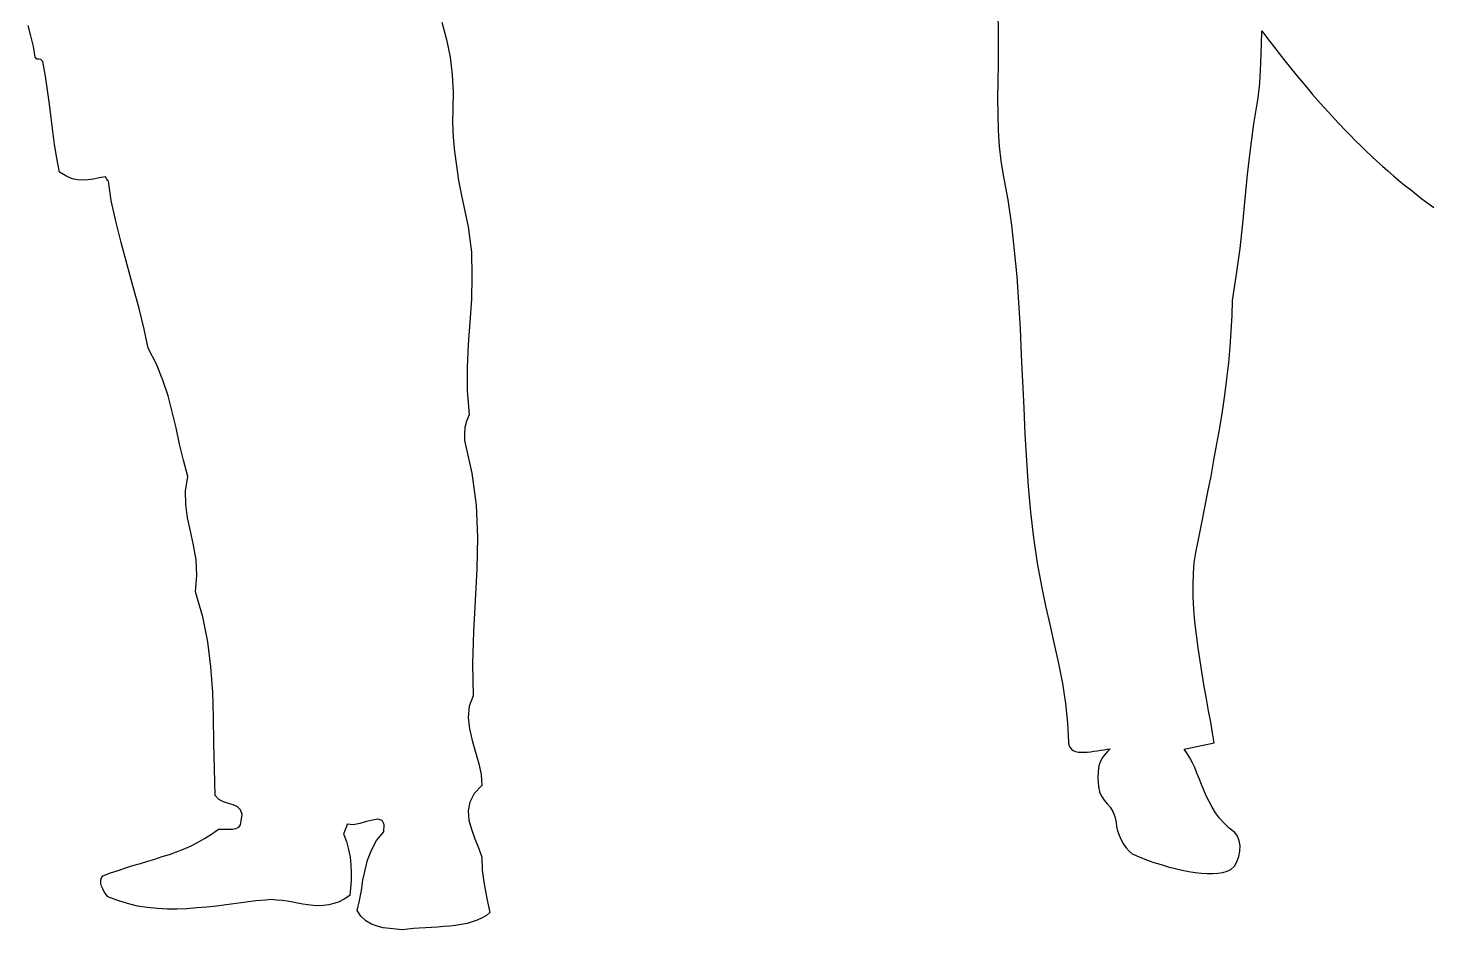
# Model space of a CAD drawing. Extents: x -3257 to 6743, y 13293 to 23293.
# Drawn here: x 3839 to 5344, y 15260 to 16225 of the extents above; entities that cross this region are included whole.
import ezdxf

# ---------------------------------------------------------------- set-up
doc = ezdxf.new("R2010")
doc.units = 0
doc.header["$LTSCALE"] = 1270
doc.header["$MEASUREMENT"] = 0
doc.layers.get('0').update_dxf_attribs({"linetype": 'CONTINUOUS'})

msp = doc.modelspace()

# ---------------------------------------------------------------- linework, layer by layer
at = {"linetype": 'Continuous'}
for p, q in [((4877, 16240.1), (4877.3, 16222.3)), ((3841.8, 16217.1), (3838.8, 16228.2)), ((4281.7, 16231.5), (4286.9, 16212.9)), ((3844.4, 16205.7), (3841.8, 16217.1)), ((4286.9, 16212.9), (4290.5, 16194.3)), ((4877.3, 16222.3), (4877.3, 16204.5)), ((5159.3, 16208.5), (5159.5, 16222.3)), ((5159.5, 16222.3), (5165.7, 16214)), ((5165.7, 16214), (5172, 16205.9)), ((3846.3, 16194.3), (3844.4, 16205.7)), ((4877.3, 16204.5), (4877.2, 16186.3)), ((5158.7, 16187.7), (5159.3, 16208.5)), ((5172, 16205.9), (5178.2, 16198)), ((5178.2, 16198), (5184.3, 16190.3)), ((3848, 16192), (3846.3, 16194.3)), ((3850.2, 16192), (3848, 16192)), ((3852.5, 16191.7), (3850.2, 16192)), ((3854.5, 16189.4), (3852.5, 16191.7)), ((3857.4, 16173.7), (3854.5, 16189.4)), ((4290.5, 16194.3), (4292.8, 16175.3)), ((4877.2, 16186.3), (4877, 16168.3)), ((5157.6, 16166.4), (5158.7, 16187.7)), ((5184.3, 16190.3), (5190.3, 16182.8)), ((5190.3, 16182.8), (5196.4, 16175.4)), ((3859.7, 16158.7), (3857.4, 16173.7)), ((4292.8, 16175.3), (4293.8, 16157.1)), ((4877, 16168.3), (4876.8, 16150.4)), ((5155.6, 16150.8), (5157.6, 16166.4)), ((5196.4, 16175.4), (5202.3, 16168.3)), ((5202.3, 16168.3), (5208.1, 16161.3)), ((3861.7, 16144), (3859.7, 16158.7)), ((4293.8, 16157.1), (4293.5, 16138.8)), ((4876.8, 16150.4), (4877, 16132.8)), ((5151, 16122.7), (5155.6, 16150.8)), ((5208.1, 16161.3), (5214, 16154.3)), ((5214, 16154.3), (5219.7, 16147.7)), ((3863.6, 16129.3), (3861.7, 16144)), ((4293.5, 16138.8), (4293.1, 16123.8)), ((5219.7, 16147.7), (5225.6, 16141.1)), ((5225.6, 16141.1), (5231.3, 16134.8)), ((5231.3, 16134.8), (5237, 16128.6)), ((3865.3, 16115), (3863.6, 16129.3)), ((4293.1, 16123.8), (4293.8, 16108.4)), ((4877, 16132.8), (4877.5, 16115.7)), ((5147.4, 16095.4), (5151, 16122.7)), ((5237, 16128.6), (5242.7, 16122.3)), ((5242.7, 16122.3), (5248.4, 16116.5)), ((3867.2, 16100.6), (3865.3, 16115)), ((4293.8, 16108.4), (4295.4, 16093.1)), ((4877.5, 16115.7), (4878.5, 16099)), ((5248.4, 16116.5), (5254.1, 16110.6)), ((5254.1, 16110.6), (5259.8, 16104.7)), ((5259.8, 16104.7), (5265.6, 16099.2)), ((3869.5, 16086.2), (3867.2, 16100.6)), ((4295.4, 16093.1), (4297.4, 16077.8)), ((4878.5, 16099), (4880.1, 16083.1)), ((5144.4, 16068.7), (5147.4, 16095.4)), ((5265.6, 16099.2), (5271.3, 16093.7)), ((5271.3, 16093.7), (5277, 16088.2)), ((3872.4, 16071.2), (3869.5, 16086.2)), ((4297.4, 16077.8), (4299.7, 16062.1)), ((4880.1, 16083.1), (4882.7, 16067.8)), ((5277, 16088.2), (5282.9, 16082.9)), ((5282.9, 16082.9), (5288.8, 16077.5)), ((5288.8, 16077.5), (5294.7, 16072.4)), ((3879.3, 16067), (3872.4, 16071.2)), ((3885.8, 16064), (3879.3, 16067)), ((3891.7, 16062.7), (3885.8, 16064)), ((3897.2, 16062.4), (3891.7, 16062.7)), ((3903.1, 16062.7), (3897.2, 16062.4)), ((3908.7, 16063.7), (3903.1, 16062.7)), ((3914.9, 16065), (3908.7, 16063.7)), ((3921.7, 16066), (3914.9, 16065)), ((3922.4, 16065), (3921.7, 16066)), ((3923, 16063.7), (3922.4, 16065)), ((3923.7, 16062.4), (3923, 16063.7)), ((3925, 16061.4), (3923.7, 16062.4)), ((3927.9, 16040.9), (3925, 16061.4)), ((4299.7, 16062.1), (4302.9, 16046.1)), ((4882.7, 16067.8), (4887.6, 16041.4)), ((5141.8, 16042.5), (5144.4, 16068.7)), ((5294.7, 16072.4), (5300.5, 16067.3)), ((5300.5, 16067.3), (5306.4, 16062.3)), ((5306.4, 16062.3), (5312.5, 16057.2)), ((4302.9, 16046.1), (4306.2, 16029.4)), ((5312.5, 16057.2), (5318.7, 16052.4)), ((5318.7, 16052.4), (5324.8, 16047.4)), ((5324.8, 16047.4), (5331, 16042.6)), ((3932.8, 16018.7), (3927.9, 16040.9)), ((4306.2, 16029.4), (4310.1, 16012.5)), ((4887.6, 16041.4), (4891.5, 16014.4)), ((5139.3, 16016), (5141.8, 16042.5)), ((5331, 16042.6), (5337.4, 16037.9)), ((5337.4, 16037.9), (5343.9, 16033.1)), ((3938.4, 15995.8), (3932.8, 16018.7)), ((4891.5, 16014.4), (4894.6, 15987.2)), ((5136.3, 15989.4), (5139.3, 16016)), ((4310.1, 16012.5), (4313.4, 15985.4)), ((3944.9, 15972), (3938.4, 15995.8)), ((4313.4, 15985.4), (4314, 15959.6)), ((4894.6, 15987.2), (4897.2, 15959.4)), ((5132.7, 15962), (5136.3, 15989.4)), ((3951.4, 15948.5), (3944.9, 15972)), ((4314, 15959.6), (4313.4, 15934.8)), ((4897.2, 15959.4), (4899.2, 15931.5)), ((5128.1, 15933.9), (5132.7, 15962)), ((3957.6, 15925.3), (3951.4, 15948.5)), ((3963.2, 15903.1), (3957.6, 15925.3)), ((4313.4, 15934.8), (4311.7, 15910.6)), ((4899.2, 15931.5), (4900.9, 15903.6)), ((5127.9, 15917.6), (5128.1, 15933.9)), ((4311.7, 15910.6), (4309.8, 15886.8)), ((5127, 15901), (5127.9, 15917.6)), ((3967.4, 15882.6), (3963.2, 15903.1)), ((4900.9, 15903.6), (4902.1, 15875.3)), ((5125.9, 15884.1), (5127, 15901)), ((3976.2, 15865.6), (3967.4, 15882.6)), ((4309.8, 15886.8), (4308.8, 15862.3)), ((5124.2, 15867), (5125.9, 15884.1)), ((3983.1, 15848.6), (3976.2, 15865.6)), ((4902.1, 15875.3), (4903.4, 15847)), ((5122.2, 15849.8), (5124.2, 15867)), ((3988.6, 15831.7), (3983.1, 15848.6)), ((4308.8, 15862.3), (4308.8, 15837.5)), ((5120, 15832.3), (5122.2, 15849.8)), ((4308.8, 15837.5), (4311.1, 15811.4)), ((4903.4, 15847), (4904.7, 15818.9)), ((3993.2, 15814.4), (3988.6, 15831.7)), ((4904.7, 15818.9), (4906, 15790.6)), ((5117.4, 15815.1), (5120, 15832.3)), ((3997.4, 15797.4), (3993.2, 15814.4)), ((4308.2, 15804.6), (4306.5, 15797.7)), ((4311.1, 15811.4), (4308.2, 15804.6)), ((5114.7, 15797.6), (5117.4, 15815.1)), ((4001, 15780.1), (3997.4, 15797.4)), ((4306.5, 15797.7), (4305.9, 15790.5)), ((4305.9, 15790.5), (4305.9, 15784)), ((4906, 15790.6), (4907.7, 15762.5)), ((5111.5, 15780.2), (5114.7, 15797.6)), ((4005.3, 15762.8), (4001, 15780.1)), ((4305.9, 15784), (4314, 15749.1)), ((5108.4, 15762.9), (5111.5, 15780.2)), ((4009.8, 15745.2), (4005.3, 15762.8)), ((4907.7, 15762.5), (4909.5, 15734.6)), ((5105.3, 15745.8), (5108.4, 15762.9)), ((4007.2, 15730.1), (4009.8, 15745.2)), ((4314, 15749.1), (4318.6, 15714.8)), ((5102, 15728.9), (5105.3, 15745.8)), ((4007.6, 15715.5), (4007.2, 15730.1)), ((4909.5, 15734.6), (4912.1, 15707.1)), ((5098.7, 15712.2), (5102, 15728.9)), ((4009.5, 15701.1), (4007.6, 15715.5)), ((4318.6, 15714.8), (4319.9, 15680.5)), ((4012.8, 15686.7), (4009.5, 15701.1)), ((4912.1, 15707.1), (4915.2, 15679.7)), ((5095.4, 15695.7), (5098.7, 15712.2)), ((4016, 15671.7), (4012.8, 15686.7)), ((5092.2, 15679.7), (5095.4, 15695.7)), ((4018.7, 15656.1), (4016, 15671.7)), ((4319.9, 15680.5), (4319.3, 15646.6)), ((4915.2, 15679.7), (4919.2, 15652.7)), ((5089.1, 15663.9), (5092.2, 15679.7)), ((4019.6, 15639.7), (4018.7, 15656.1)), ((4919.2, 15652.7), (4924, 15626.3)), ((5086.4, 15641.7), (5087.3, 15653.2)), ((5087.3, 15653.2), (5089.1, 15663.9)), ((4018, 15621.8), (4019.6, 15639.7)), ((4319.3, 15646.6), (4317.3, 15612.6)), ((5086, 15629.6), (5086.4, 15641.7)), ((4924, 15626.3), (4928, 15607)), ((5086.2, 15616.7), (5086, 15629.6)), ((4025.8, 15595), (4018, 15621.8)), ((4317.3, 15612.6), (4315.7, 15579)), ((5086.9, 15603.5), (5086.2, 15616.7)), ((4031.4, 15568.3), (4025.8, 15595)), ((4928, 15607), (4932.6, 15586.8)), ((5088, 15589.9), (5086.9, 15603.5)), ((4315.7, 15579), (4314.7, 15545.1)), ((4932.6, 15586.8), (4937.4, 15566)), ((5089.7, 15575.9), (5088, 15589.9)), ((4034.6, 15541.5), (4031.4, 15568.3)), ((4937.4, 15566), (4942, 15545.1)), ((5091.5, 15562.1), (5089.7, 15575.9)), ((5093.5, 15548.2), (5091.5, 15562.1)), ((5095.9, 15534.2), (5093.5, 15548.2)), ((4036.6, 15514.7), (4034.6, 15541.5)), ((4314.7, 15545.1), (4315.3, 15510.8)), ((4942, 15545.1), (4946.2, 15523.8)), ((5098.1, 15520.6), (5095.9, 15534.2)), ((4946.2, 15523.8), (4949.5, 15502.6)), ((5100.5, 15507.4), (5098.1, 15520.6)), ((4037.3, 15487.6), (4036.6, 15514.7)), ((4315.3, 15510.8), (4311.1, 15499.4)), ((4949.5, 15502.6), (4951.7, 15481.7)), ((5102.7, 15494.6), (5100.5, 15507.4)), ((4037.6, 15460.2), (4037.3, 15487.6)), ((4311.1, 15499.4), (4310.1, 15487.6)), ((4310.1, 15487.6), (4311.4, 15475.2)), ((5104.9, 15482.4), (5102.7, 15494.6)), ((4311.4, 15475.2), (4314.4, 15462.8)), ((4951.7, 15481.7), (4952.7, 15461.1)), ((5106.9, 15470.9), (5104.9, 15482.4)), ((4038.2, 15432.5), (4037.6, 15460.2)), ((4314.4, 15462.8), (4317.9, 15450.4)), ((4952.7, 15461.1), (4953.2, 15458)), ((4953.2, 15458), (4954.1, 15455.6)), ((5076.6, 15453.4), (5108.6, 15460.2)), ((5108.6, 15460.2), (5106.9, 15470.9)), ((4317.9, 15450.4), (4321.2, 15438)), ((4954.1, 15455.6), (4955.8, 15453.6)), ((4955.8, 15453.6), (4957.8, 15452.1)), ((4957.8, 15452.1), (4960.2, 15451.2)), ((4960.2, 15451.2), (4962.9, 15450.5)), ((4962.9, 15450.5), (4965.9, 15450.3)), ((4965.9, 15450.3), (4969.2, 15450.3)), ((4969.2, 15450.3), (4972.7, 15450.5)), ((4972.7, 15450.5), (4976.2, 15450.8)), ((4976.2, 15450.8), (4979.8, 15451.4)), ((4979.8, 15451.4), (4983.5, 15451.9)), ((4983.5, 15451.9), (4987.2, 15452.5)), ((4989.2, 15444.8), (4987, 15440.6)), ((4987.2, 15452.5), (4990.7, 15453)), ((4991.8, 15448.3), (4989.2, 15444.8)), ((4990.7, 15453), (4994.2, 15453.6)), ((4994.5, 15451.2), (4991.8, 15448.3)), ((4994.2, 15453.6), (4997.3, 15454)), ((4997.3, 15454), (4994.5, 15451.2)), ((5079.8, 15449), (5076.6, 15453.4)), ((5082.7, 15444.2), (5079.8, 15449)), ((5085.3, 15439.1), (5082.7, 15444.2)), ((4039.2, 15404.1), (4038.2, 15432.5)), ((4321.2, 15438), (4323.8, 15426.3)), ((4984.4, 15429.5), (4984.1, 15422.2)), ((4985.3, 15435.6), (4984.4, 15429.5)), ((4987, 15440.6), (4985.3, 15435.6)), ((5087.8, 15433.8), (5085.3, 15439.1)), ((5090.2, 15427.9), (5087.8, 15433.8)), ((5092.4, 15422), (5090.2, 15427.9)), ((4324.5, 15414.8), (4316.3, 15406)), ((4323.8, 15426.3), (4324.5, 15414.8)), ((4984.1, 15422.2), (4984.8, 15413.6)), ((4984.8, 15413.6), (4985.7, 15407.9)), ((5095, 15415.9), (5092.4, 15422)), ((5097.4, 15409.7), (5095, 15415.9)), ((4043.1, 15399.8), (4039.2, 15404.1)), ((4048, 15397.2), (4043.1, 15399.8)), ((4053.3, 15395.3), (4048, 15397.2)), ((4311.7, 15396.9), (4310.1, 15387.4)), ((4316.3, 15406), (4311.7, 15396.9)), ((4985.7, 15407.9), (4987.9, 15403.3)), ((4987.9, 15403.3), (4990.7, 15399)), ((4990.7, 15399), (4994, 15395.2)), ((5100.1, 15403.6), (5097.4, 15409.7)), ((5103.3, 15397.4), (5100.1, 15403.6)), ((5106.6, 15391.3), (5103.3, 15397.4)), ((4058.5, 15394), (4053.3, 15395.3)), ((4063, 15391.7), (4058.5, 15394)), ((4066.3, 15388.7), (4063, 15391.7)), ((4067.9, 15383.8), (4066.3, 15388.7)), ((4067, 15376.7), (4067.9, 15383.8)), ((4310.1, 15387.4), (4310.8, 15377.6)), ((4994, 15395.2), (4997.3, 15391.3)), ((4997.3, 15391.3), (5000.2, 15386.7)), ((5000.2, 15386.7), (5002.4, 15381.4)), ((5110.2, 15385.4), (5106.6, 15391.3)), ((5114.5, 15379.8), (5110.2, 15385.4)), ((4035, 15362.6), (4042.5, 15367.8)), ((4042.5, 15367.8), (4045.7, 15367.8)), ((4045.7, 15367.8), (4049.3, 15367.8)), ((4049.3, 15367.8), (4053.6, 15367.8)), ((4053.6, 15367.8), (4057.5, 15367.8)), ((4057.5, 15367.8), (4061.1, 15368.8)), ((4061.1, 15368.8), (4064.4, 15370.1)), ((4064.4, 15370.1), (4066.3, 15372.7)), ((4066.3, 15372.7), (4067, 15376.7)), ((4178.6, 15368.2), (4177.6, 15365.6)), ((4179.6, 15370.8), (4178.6, 15368.2)), ((4180.5, 15373.4), (4179.6, 15370.8)), ((4186.7, 15372.7), (4180.5, 15373.4)), ((4193.9, 15374.1), (4186.7, 15372.7)), ((4201.1, 15376), (4193.9, 15374.1)), ((4207.6, 15377.6), (4201.1, 15376)), ((4213.5, 15378.6), (4207.6, 15377.6)), ((4217.7, 15377.3), (4213.5, 15378.6)), ((4220, 15373.1), (4217.7, 15377.3)), ((4219.7, 15365.2), (4220, 15373.1)), ((4310.8, 15377.6), (4313.4, 15367.8)), ((4313.4, 15367.8), (4317, 15357.7)), ((5002.4, 15381.4), (5003.7, 15375)), ((5003.7, 15375), (5004.1, 15370.8)), ((5004.1, 15370.8), (5005.2, 15366.2)), ((5119.2, 15374.2), (5114.5, 15379.8)), ((5124.8, 15369.1), (5119.2, 15374.2)), ((5130.8, 15364.3), (5124.8, 15369.1)), ((4012.8, 15349.9), (4020.3, 15353.8)), ((4020.3, 15353.8), (4027.8, 15358.1)), ((4027.8, 15358.1), (4035, 15362.6)), ((4177.6, 15365.6), (4176.6, 15363)), ((4176.6, 15363), (4179.6, 15354.8)), ((4179.6, 15354.8), (4181.8, 15346.3)), ((4206.3, 15345.3), (4211.9, 15355.8)), ((4211.9, 15355.8), (4219.7, 15365.2)), ((4317, 15357.7), (4320.9, 15347.9)), ((5005.2, 15366.2), (5006.8, 15361.4)), ((5006.8, 15361.4), (5008.9, 15356.6)), ((5008.9, 15356.6), (5011.4, 15352)), ((5011.4, 15352), (5014.4, 15348)), ((5133.6, 15360.5), (5130.8, 15364.3)), ((5135.4, 15355.5), (5133.6, 15360.5)), ((5136.3, 15350), (5135.4, 15355.5)), ((3974.6, 15335.9), (3982.4, 15338.5)), ((3982.4, 15338.5), (3990.3, 15340.8)), ((3990.3, 15340.8), (3997.8, 15343.7)), ((3997.8, 15343.7), (4005.3, 15346.6)), ((4005.3, 15346.6), (4012.8, 15349.9)), ((4181.8, 15346.3), (4183.5, 15337.8)), ((4183.5, 15337.8), (4184.5, 15329.7)), ((4202.1, 15334.9), (4206.3, 15345.3)), ((4320.9, 15347.9), (4324.5, 15337.8)), ((4324.5, 15337.8), (4325.1, 15324.1)), ((5014.4, 15348), (5017.5, 15344.3)), ((5017.5, 15344.3), (5020.8, 15341.4)), ((5020.8, 15341.4), (5028.5, 15338.2)), ((5028.5, 15338.2), (5036.2, 15335.1)), ((5133, 15333.1), (5135, 15338.6)), ((5135, 15338.6), (5136.1, 15344.3)), ((5136.1, 15344.3), (5136.3, 15350)), ((3926.9, 15321.2), (3935.1, 15323.8)), ((3935.1, 15323.8), (3943.3, 15326.4)), ((3943.3, 15326.4), (3951.1, 15329)), ((3951.1, 15329), (3959.3, 15331.3)), ((3959.3, 15331.3), (3967.1, 15333.6)), ((3967.1, 15333.6), (3974.6, 15335.9)), ((4184.5, 15329.7), (4184.8, 15321.2)), ((4197.2, 15313.3), (4199.5, 15324.1)), ((4199.5, 15324.1), (4202.1, 15334.9)), ((4325.1, 15324.1), (4327.1, 15309.1)), ((5036.2, 15335.1), (5044.1, 15332.4)), ((5044.1, 15332.4), (5051.8, 15330)), ((5051.8, 15330), (5059.4, 15327.6)), ((5059.4, 15327.6), (5066.9, 15325.8)), ((5066.9, 15325.8), (5074.2, 15323.9)), ((5074.2, 15323.9), (5081.4, 15322.6)), ((5081.4, 15322.6), (5088.4, 15321.5)), ((5088.4, 15321.5), (5095, 15320.8)), ((5112.6, 15321), (5117.8, 15321.7)), ((5117.8, 15321.7), (5122.6, 15323)), ((5122.6, 15323), (5126.6, 15324.7)), ((5126.6, 15324.7), (5130.3, 15328.3)), ((5130.3, 15328.3), (5133, 15333.1)), ((3916.5, 15312.7), (3917.2, 15315.3)), ((3916.5, 15309.7), (3916.5, 15312.7)), ((3917.5, 15306.8), (3916.5, 15309.7)), ((3917.2, 15315.3), (3918.8, 15317.9)), ((3918.8, 15303.9), (3917.5, 15306.8)), ((3918.8, 15317.9), (3926.9, 15321.2)), ((4184.8, 15313), (4184.1, 15304.9)), ((4184.8, 15321.2), (4184.8, 15313)), ((4195.6, 15302.2), (4197.2, 15313.3)), ((4327.1, 15309.1), (4330, 15293.8)), ((5095, 15320.8), (5101.2, 15320.4)), ((5101.2, 15320.4), (5107.1, 15320.6)), ((5107.1, 15320.6), (5112.6, 15321)), ((3920.4, 15300.9), (3918.8, 15303.9)), ((3922.4, 15298), (3920.4, 15300.9)), ((3924, 15295.4), (3922.4, 15298)), ((3934.8, 15291.5), (3924, 15295.4)), ((3945.2, 15288.2), (3934.8, 15291.5)), ((4093.1, 15292.1), (4082.6, 15291.1)), ((4098.9, 15292.5), (4093.1, 15292.1)), ((4104.8, 15292.1), (4098.9, 15292.5)), ((4110.7, 15291.5), (4104.8, 15292.1)), ((4116.2, 15290.8), (4110.7, 15291.5)), ((4177.3, 15293.1), (4171.7, 15290.2)), ((4183.1, 15297), (4177.3, 15293.1)), ((4184.1, 15304.9), (4183.1, 15297)), ((4191, 15281), (4193.6, 15291.5)), ((4193.6, 15291.5), (4195.6, 15302.2)), ((4330, 15293.8), (4333.3, 15278.7)), ((3956, 15285.6), (3945.2, 15288.2)), ((3966.4, 15284), (3956, 15285.6)), ((3977.2, 15283), (3966.4, 15284)), ((3987.6, 15282.3), (3977.2, 15283)), ((3998.4, 15282.3), (3987.6, 15282.3)), ((4008.9, 15282.7), (3998.4, 15282.3)), ((4019.3, 15283.6), (4008.9, 15282.7)), ((4030.1, 15284.6), (4019.3, 15283.6)), ((4040.5, 15285.6), (4030.1, 15284.6)), ((4051, 15286.9), (4040.5, 15285.6)), ((4061.7, 15288.5), (4051, 15286.9)), ((4072.2, 15289.8), (4061.7, 15288.5)), ((4082.6, 15291.1), (4072.2, 15289.8)), ((4121.8, 15289.8), (4116.2, 15290.8)), ((4127.3, 15288.9), (4121.8, 15289.8)), ((4132.9, 15287.6), (4127.3, 15288.9)), ((4138.4, 15286.9), (4132.9, 15287.6)), ((4144, 15286.3), (4138.4, 15286.9)), ((4149.5, 15285.9), (4144, 15286.3)), ((4155.1, 15286.3), (4149.5, 15285.9)), ((4160.6, 15286.9), (4155.1, 15286.3)), ((4166.2, 15288.2), (4160.6, 15286.9)), ((4171.7, 15290.2), (4166.2, 15288.2)), ((4195.2, 15274.8), (4191, 15281)), ((4333.3, 15278.7), (4329.4, 15275.5)), ((4200.5, 15269.9), (4195.2, 15274.8)), ((4206.3, 15266.3), (4200.5, 15269.9)), ((4212.5, 15264.1), (4206.3, 15266.3)), ((4219.1, 15262.4), (4212.5, 15264.1)), ((4225.9, 15261.5), (4219.1, 15262.4)), ((4232.8, 15260.8), (4225.9, 15261.5)), ((4251.4, 15261.5), (4245.2, 15260.8)), ((4257.6, 15262.1), (4251.4, 15261.5)), ((4264.1, 15262.4), (4257.6, 15262.1)), ((4270.6, 15262.7), (4264.1, 15262.4)), ((4277.1, 15263.1), (4270.6, 15262.7)), ((4283.7, 15263.7), (4277.1, 15263.1)), ((4290.2, 15264.1), (4283.7, 15263.7)), ((4296.4, 15265), (4290.2, 15264.1)), ((4302.6, 15266), (4296.4, 15265)), ((4308.8, 15267), (4302.6, 15266)), ((4314.4, 15268.6), (4308.8, 15267)), ((4319.6, 15270.6), (4314.4, 15268.6)), ((4324.8, 15272.9), (4319.6, 15270.6)), ((4329.4, 15275.5), (4324.8, 15272.9)), ((4239.3, 15260.1), (4232.8, 15260.8)), ((4245.2, 15260.8), (4239.3, 15260.1))]:
    msp.add_line(p, q, dxfattribs=at)

doc.saveas('drawing.dxf')
